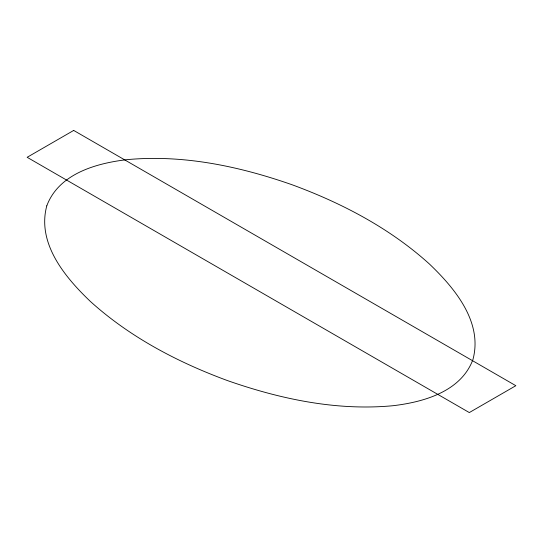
<?xml version="1.0" encoding="UTF-8"?>
<svg xmlns="http://www.w3.org/2000/svg" width="543" height="543" viewBox="0 0 543 543"><rect width="100%" height="100%" fill="white"/><g stroke="black" fill="none" stroke-linecap="round" stroke-linejoin="round"><path stroke-width="0.81" d="M46.786 205.838C36.666 243.318 65.085 277.303 90.362 301.426C129.818 337.128 177.737 362.262 227.415 380.562C280.29 399.098 336.762 411.044 392.989 405.716C423.703 402.098 460.993 391.591 472.939 359.554C483.06 322.074 454.647 288.089 429.37 263.966C389.908 228.264 341.995 203.13 292.31 184.837C239.436 166.294 182.964 154.348 126.736 159.676C96.03 163.294 58.739 173.801 46.786 205.838M73.692 130.429L27.15 157.3L469.308 412.571L515.85 385.7L73.692 130.429"/></g></svg>
